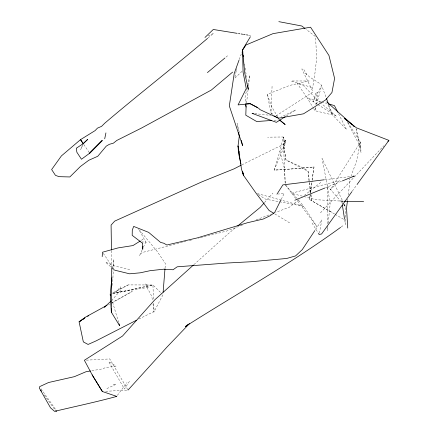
<?xml version="1.0" encoding="UTF-8"?>
<svg xmlns="http://www.w3.org/2000/svg" width="433" height="433" viewBox="0 0 433 433"><rect width="100%" height="100%" fill="white"/><g stroke="black" fill="none" stroke-linecap="round" stroke-linejoin="round"><path stroke-width="0.32" stroke-dasharray="2.17 1.62" d="M327.467 226.475L327.429 230.486L327.841 226.464M327.489 223.801L327.792 187.706L322.006 158.478L343.082 201.875M142.895 243.308L143.004 239.281L140.779 240.678M272.07 86.335L270.977 112.921L272.471 114.15M112.575 285.407L113.776 259.302L112.575 271.193M165.033 268.211L165.406 263.551L157.157 251.4L139.318 229.912M334.53 213.951L309.595 199.581L309.968 194.996M328.182 223.109L330.168 203.667L327.321 185.725L343.212 204.143M246.539 103.059L248.06 89.75M248.515 85.756L249.727 75.104L247.849 84.126M347.547 200.198L347.721 198.888M348.235 194.953L349.518 185.118L349.15 180.512L349.913 178.759M309.595 199.581L310.401 193.583M310.493 192.918L312.112 180.918M312.198 180.252L313.995 166.927L284.692 169.628L274.143 170.099L279.907 151.252L283.187 136.98L267.654 137.174M310.223 192.376L311.673 182.585M312.063 179.976L313.995 166.927L303.896 168.058L274.143 170.099L284.795 145.12L285.623 140.254L284.411 141.201L284.795 145.12L279.907 151.252L284.692 169.628L285.195 183.982L283.187 136.98L285.266 143.058L283.187 136.98M315.365 108.039L314.937 110.702L332.56 114.962L346.627 129.667L338.39 113.419M315.895 104.716L317.811 92.738L321.638 85.42L326.287 97.993M319.365 233.171L321.838 219.964L315.192 230.037M247.043 87.991L245.024 97.658L245.63 103.027M236.18 71.223L234.686 78.281L242.274 71.115M236.315 70.579L236.721 68.652M284.703 144.476L285.623 140.254L283.523 144.276L285.996 160.015L308.069 171.327L309.438 182.055M315.798 107.46L314.937 110.702L313.227 107.882M316.658 104.218L321.638 85.42M239.26 59.5L242.004 51.911M82.925 144.281L80.679 149.596L82.443 145.439M350.93 176.426L356.456 161.455L360.397 142.268L347.796 122.312M142.04 250.193L139.578 255.567L140.59 253.749L142.825 252.363L185.979 241.398M143.41 247.205L146.143 241.23L146.11 242.518L138.468 228.889M281.233 199.359L284.237 193.367L278.278 194.054M162.905 294.857L153.829 312.285L153.515 302.288M129.451 381.316L124.444 389.029L108.64 361.598L116.028 366.091L105.468 367.601L102.713 368.829L91.774 370.735M352.327 191.099L356.651 185.102M117.338 395.394L127.031 382.604M264.541 202.509L272.947 193.086M320.431 212.868L383.806 145.764M193.903 264.639L228.5 233.522L236.791 226.686M208.067 37.936L213.669 33.233L207.883 36.047M225.929 57.161L228.5 55.018M299.035 199.629L289.617 207.088L275.734 212.37M304.269 195.489L321.54 181.817M341.139 227L343.862 225.084M275.983 115.957L313.016 91.92L301.801 68.95L303.728 69.394L306.705 74.492L305.346 73.096L309.644 77.025L321.243 84.462M286.359 115.979L295.804 109.955L281.504 116.786M108.467 304.902L109.63 304.247M111.947 302.932L132.244 291.431L112.326 302.396M128.2 284.909L112.634 293.071L128.2 284.909L152.963 284.984L161.958 293.915M241.755 164.876L283.523 144.276L285.996 160.015L303.896 168.058L308.069 171.327L309.065 181.849M138.793 319.078L154.446 311.305L152.865 303.354M106.886 388.612L116.228 384.185L112.439 384.85M325.497 187.77L341.772 181.156M272.498 114.171L270.977 112.921L267.313 94.372L289.655 85.431L309.092 80.982L291.073 80.982L311.533 87.423L312.458 89.03L315.305 70.768L316.675 57.416L315.516 36.632L306.039 29.282M242.291 225.09L226.513 231.092L198.401 238.237M256.174 219.812L271.318 214.048M112.694 293.569L152.963 284.974L153.428 299.631M189.248 240.564L192.517 239.736M112.861 293.736L152.963 284.974M324.923 179.695L350.292 176.561M274.084 120.26L278.76 119.914M105.647 391.308L127.372 390.106M86.383 360.153L109.755 358.935L128.016 390.079M343.531 201.226L315.83 199.71L305.546 196.993M254.696 113.614L270.663 115.373M242.464 34.191L243.795 34.407M248.434 35.16L251.086 35.587M129.77 269.564L114.924 266.079L105.392 262.122L114.16 269.737M302.337 196.149L291.414 193.264L339.288 180.653L330.357 189.816L360.397 142.268L361.041 152.557L356.159 129.142M257.37 193.567L303.712 206.33L316.967 226.643L296.21 199.175M321.064 101.75L307.067 97.717L297.146 83.385L303.76 85.864L317.968 100.58L320.994 103.162M321.703 101.934L326.791 103.4M310.553 194.98L311.841 200.825L332.836 212.949M335.093 214.286L344.69 219.953L345.458 224.424L345.42 206.698L344.251 204.289M274.76 213.897L290.072 223.141M258.317 194.612L265.57 199.158L303.712 206.33L297.26 198.763M317.308 104.212L307.067 97.717L312.886 107.314M317.876 104.575L336.647 116.482L321.502 103.59M343.656 204.652L345.42 206.698L343.174 202.747M285.65 185.14L296.832 198.254M285.217 184.637L295.799 198.639M44.209 394.928L55.944 411.134M41.059 388.802L56.788 411.166M83.791 144.487L89.263 152.562M103.265 253.294L114.648 270.16M312.079 223.049L318.06 232.775M277.748 117.013L271.372 106.172L267.313 94.372M342.849 202.179L341.567 199.922L342.086 203.261M347.553 122.442L360.651 147.442L355.883 127.838M328.057 104.851L332.56 114.962L328.842 104.905M118.664 322.515L111.963 300.091L120.444 290.532L120.65 286.852L115.146 292.822L148.616 287.306L145.564 283.491C146.684 289.596 152.605 294.012 152.302 300.778M239.352 132.541L237.078 123.421L238.291 130.49M244.602 64.084L244.797 65.415M245.186 68.078L246.556 77.404M309.525 182.726L310.981 194.119M311.067 194.79L311.841 200.825M309.13 182.504L310.125 193.026M111.465 250.68L111.725 268.195M315.857 93.144L313.167 101.798L317.811 92.738L315.857 93.144"/><path stroke-width="0.65" d="M142.809 246.658L142.738 249.343L142.598 243.303L132.179 235.335L132.287 230.172L133.662 226.399L148.649 232.364L160.605 242.42L163.815 243.232L166.873 245.008L197.443 237.863L247.476 222.73L263.188 219.049L270.035 215.786L274.63 212.538L280.936 199.959M245.782 104.369L246.085 107.054L245.803 115.216L256.709 121.543L271.41 120.455M111.498 308.837L111.341 312.182L119.622 325.719L119.043 323.792M102.193 256.639L102.534 252.206L118.057 247.914L132.996 245.56L140.222 241.024M163.117 292.194L164.978 268.877M111.725 268.195L111.341 312.182L110.236 294.326L111.909 277.797M347.461 200.852L346.519 208.067L347.759 228.045M104.705 138.809L105.928 132.893M239.032 60.133L234.237 73.41L229.322 105.928L242.604 145.569L241.305 140.357M242.458 50.65L243.146 48.75L250.398 36.729M276.952 194.206L282.868 184.896L324.257 179.782M314.823 230.6L302.272 249.625L295.577 255.914L286.684 258.469L251.14 261.738L226.481 263.058L177.2 266.815L173.032 269.759L163.663 269.202L150.197 270.668L140.211 272.817L129.613 273.808L114.648 270.16M351.932 191.646L321.584 233.977L319.121 234.491L318.412 233.349M357.041 184.555L388.894 140.373L356.354 127.789L344.533 118.518L352.273 124.872M264.103 203.007L260.119 207.467L237.831 225.831M128.027 390.068L167.17 346.871L189.475 323.597M387.968 141.353L388.894 140.373M89.626 153.098L102.166 140.601L89.653 153.233L81.469 159.247L76.858 152.216L76.289 148.248L83.174 143.691L87.742 139.339L83.201 143.659L80.511 139.643L95.081 130.625L97.457 128.125L101.582 126.36L104.716 123.237C138.533 94.383 173.725 67.196 207.559 38.364M89.653 153.233L102.166 140.601M204.988 37.455L213.285 29.476L237.16 33.336M111.092 301.043L104.407 307.203L105.571 306.548M193.399 265.088L154.776 299.853L122.523 336.035L84.375 360.256L92.462 375.4L102.356 391.492L92.207 374.946L92.462 375.4M232.602 72.122L211.342 90.042L141.623 127.989L116.807 140.438L113.386 143.177L109.36 144.308L106.264 146.132L97.766 156.275L88.765 160.28L80.403 166.494L69.837 176.951L59.061 176.669L55.446 175.349L51.641 169.552L61.416 155.896L80.511 139.643L83.428 143.945M207.423 72.592L224.9 58.017M188.463 324.138L185.292 326.639L188.631 324.436C239.406 292.297 291.966 262.809 340.598 227.385M285.244 116.683L276.351 122.355L252.033 113.316L253.365 113.468M81.35 320.393L79.093 321.806L83.342 341.897L88.099 344.446L96.045 340.906L136.384 320.274M82.476 319.689L84.733 318.277M107.038 305.303L85.712 317.021L79.093 321.806L84.895 317.784M87.623 316.296L88.716 315.7M241.165 165.179L234.085 168.832L201.919 181.833L114.685 221.122L111.092 225.079L111.454 250.009M294.819 200.235L324.869 188.025M342.4 180.902L354.297 176.063L352.96 176.231M116.531 396.46C96.099 402.062 75.174 406.452 54.58 411.35L50.526 407.837L39.338 388.12L39.647 386.637L48.61 382.501L74.389 376.667L85.983 371.747L90.492 370.962M246.085 107.054L245.533 103.871L250.16 103.704L258.977 108.488L259.827 109.544L278.527 118.209L303.495 113.83L325.578 99.953L331.949 92.51L334.595 78.416L328.95 55.473L310.569 27.203L272.979 33.655L246.036 44.956L242.556 50.104L243.081 72.165L246.258 88.576L238.069 104.916L250.16 103.704L257.386 107.389M344.203 201.242L363.65 201.702M55.944 411.134L56.788 411.166M238.486 33.547L239.812 33.763M241.138 33.98L242.464 34.191M243.795 34.407L245.121 34.618M246.447 34.835L247.773 35.051M278.83 21.65L301.823 26.012L304.984 28.464M328.701 103.947L334.428 105.598L337.783 112.217M102.34 391.497L116.834 396.422M273.905 115.838L278.527 118.209M273.624 213.209L269.088 210.47L256.082 193.215L243.427 175.241L241.473 169.119L238.047 145.921L239.287 136.271L238.626 132.417M279.431 119.865L285.168 124.558L279.594 119.99M353.306 125.722L354.34 126.571M326.731 101.874L354.378 126.496M40.691 390.068L41.471 391.151M326.52 98.621L328.609 104.277M110.236 294.326L110.621 295.604M240.954 164.015L238.475 152.784L238.047 145.921L238.767 149.829M242.556 171.279L243.427 175.241L242.951 172.637M239.005 151.133L239.243 152.438M239.481 153.742L239.72 155.041M342.4 205.264L344.581 219.287M242.848 52.101L242.556 50.104L244.818 73.458L248.309 89.387L247.725 85.393M243.335 55.429L243.53 56.761"/></g></svg>
